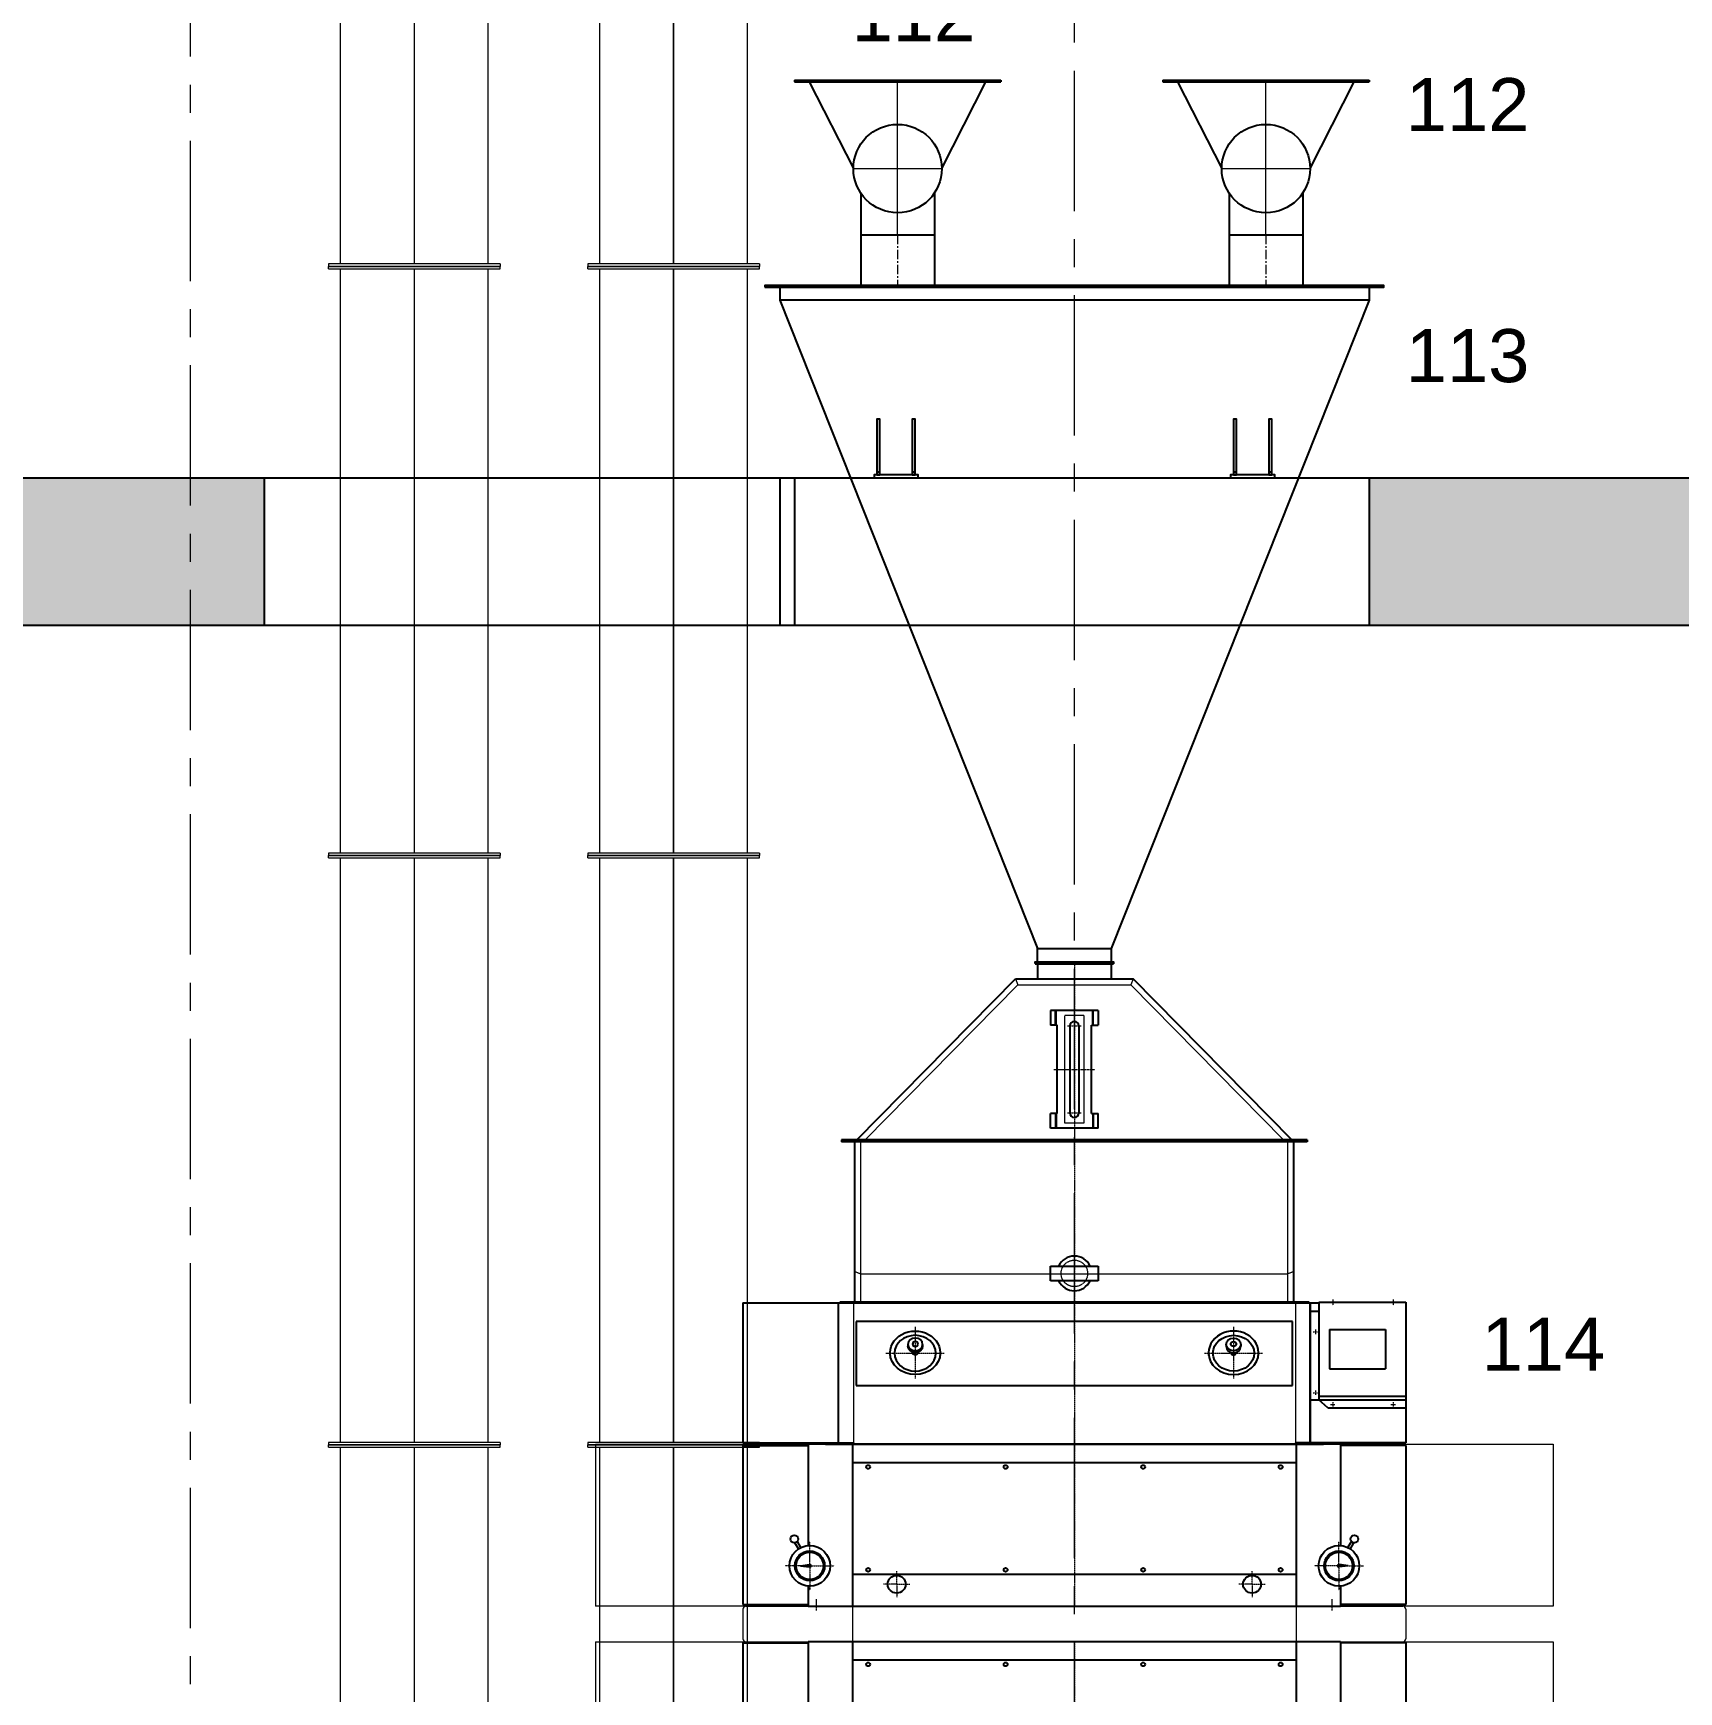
# Model space of a CAD drawing. Header units: millimetres. Extents: x 3220 to 226993, y 817 to 176024.
# Drawn here: x 128871 to 134455, y 136824 to 142453 of the extents above; entities that cross this region are included whole.
import ezdxf

# ---------------------------------------------------------------- set-up
doc = ezdxf.new("R2010")
doc.units = ezdxf.units.MM
for name, pattern in [('AXES', [50.8, 31.75, -6.35, 6.35, -6.35]), ('CENTER', [10.16, 6.35, -1.27, 1.27, -1.27]), ('center_short', [6.875, 4.75, -0.875, 0.375, -0.875]), ('hidden_short', [3.125, 2.25, -0.875])]:
    doc.linetypes.add(name, pattern=pattern)
for name, color, linetype, lineweight in [('Axe', 1, 'AXES', 9), ('MACHINE-AXIS', 1, 'center_short', 18), ('MACHINE-HID', 4, 'hidden_short', 18), ('MACHINE-VIS18', 4, 'Continuous', 18)]:
    doc.layers.add(name, color=color, linetype=linetype, lineweight=lineweight)
doc.layers.add('Cajetín', color=7, linetype='Continuous')
doc.layers.add('Repère', color=76, linetype='Continuous')
doc.layers.add('MACHINE-CLEARANCE', color=1, linetype='Continuous', lineweight=18, plot=False)
doc.layers.add('Sichtbare Kanten(DIN)', color=7, linetype='Continuous', lineweight=50, true_color=0x3f3f3f)
doc.styles.get("Standard").update_dxf_attribs({"font": 'arial.ttf'})

# ---------------------------------------------------------------- blocks, each defined once
blk = doc.blocks.new('section 4-3')
h = blk.add_hatch()
h.set_pattern_fill('AR-CONC', color=256, scale=3)
h.set_pattern_definition([(50, (0, 1000), (546.554, -47.817), [57.15, -628.65]), (355, (0, 1000), (-105.73, 573.17), [45.72, -502.922]), (100.4514, (45.55, 996), (440.824, 525.353), [48.57, -534.27]), (46.184, (0, 1152.4), (813.237, -126.127), [85.725, -942.975]), (96.6356, (67.8, 1141.9), (712.212, 742.28), [72.855, -801.407]), (351.184, (0, 1152.4), (712.212, 742.28), [68.58, -754.38]), (21, (76.2, 1114.3), (454.843, -306.796), [57.15, -628.65]), (326, (76.2, 1114.3), (185.406, 552.564), [45.72, -502.92]), (71.4514, (114.1, 1088.73), (640.25, 245.768), [48.57, -534.27]), (37.5, (0, 1000), (9.2658, 253.665), [0, -496.824, 0, -510.54, 0, -504.825]), (7.5, (0, 1000), (200.459, 300.5417), [0, -291.084, 0, -485.394, 0, -192.405]), (327.5, (-169.93, 1000), (406.7718, -17.1862), [0, -190.5, 0, -594.36, 0, -788.67]), (317.5, (-246.13, 1000), (444.3875, 76.2795), [0, -247.65, 0, -394.716, 0, -560.07])])
h.paths.add_polyline_path([(0, 4500), (-250, 4500), (-250, 1000), (0, 1000)])
h.paths.add_polyline_path([(250, 4500), (0, 4500), (0, 1000), (250, 1000)])
h.paths.add_polyline_path([(0, 5000), (-250, 5000), (-250, 4500), (0, 4500)])
h.paths.add_polyline_path([(14750, 5000), (15000, 5000), (15000, 4500), (14750, 4500)], flags=17)
h.paths.add_polyline_path([(15000, 5000), (14750, 5000), (14750, 4500), (15000, 4500)], flags=17)
h.paths.add_polyline_path([(15250, 5000), (15000, 5000), (15000, 4500), (15250, 4500)])
h.paths.add_polyline_path([(15250, 4500), (15000, 4500), (15000, 0), (15250, 0)])
h.paths.add_polyline_path([(15000, 4500), (14750, 4500), (14750, 0), (15000, 0)])
h.paths.add_polyline_path([(1800, 4500), (1800, 5000), (0, 5000), (0, 4500)])
h.paths.add_polyline_path([(9250, 4500), (9250, 5000), (9000, 5000), (9000, 4500)])
h.paths.add_polyline_path([(6325, 5000), (6325, 4500), (9000, 4500), (9000, 5000)])
h.paths.add_polyline_path([(3675, 4500), (3675, 5000), (3600, 5000), (3600, 4500)])
h.paths.add_polyline_path([(13000, 5000), (13000, 4500), (15000, 4500), (15000, 5000)])
for points in [[(-250, 0), (-250, 5000), (15250, 5000)], [(9250, 5000), (9250, 4500)], [(11050, 5000), (11050, 4500)], [(250, 0), (250, 4500), (15250, 4500)]]:
    blk.add_lwpolyline(points)
at = {"color": 76}
for points in [[(11000, 5000), (11000, 4500)], [(13000, 5000), (13000, 4500)]]:
    blk.add_lwpolyline(points, dxfattribs=at)
at = {"layer": 'Axe', "ltscale": 15}
for p, q in [((9000, -5000), (9000, 33046.2)), ((12000, -4000), (12000, 32505.5))]:
    blk.add_line(p, q, dxfattribs=at)
blk = doc.blocks.new('DFZL010F')
for p, q in [((-1125, 546), (-903, 546)), ((-1125, 546), (-1125, 6)), ((-903, 550), (-903, 206.3)), ((903, 550), (-903, 550)), ((-753, 550), (-753, 0)), ((753, 550), (753, 0)), ((903, 550), (903, 206.3)), ((1125, 546), (903, 546)), ((1125, 546), (1125, 6)), ((-753, 488), (753, 488)), ((-936.7, 194.6), (-948.8, 215.6)), ((-928.1, 199.6), (-940.2, 220.6)), ((928.1, 199.6), (940.2, 220.6)), ((936.7, 194.6), (948.8, 215.6)), ((-929.5, 137.5), (-898.5, 141.5)), ((-929.5, 137.5), (-898.5, 133.5)), ((929.5, 137.5), (898.5, 141.5)), ((929.5, 137.5), (898.5, 133.5)), ((-903, 68.7), (-903, 0)), ((-752.5, 109), (753, 109)), ((903, 68.7), (903, 0)), ((-1125, 6), (-903, 6)), ((1125, 6), (903, 6)), ((-903, 0), (903, 0))]:
    blk.add_line(p, q)
for centre, radius in [((-700, 473), 6.5), ((-233.3, 473), 6.5), ((233.3, 473), 6.5), ((700, 473), 6.5), ((-950.5, 228.5), 13), ((950.5, 228.5), 13), ((-898, 137.5), 69), ((-898, 137.5), 50.5), ((-898, 137.5), 46.2), ((898, 137.5), 69), ((898, 137.5), 50.5), ((898, 137.5), 46.2), ((-898, 137.5), 2), ((-700, 124), 6.5), ((-233.3, 124), 6.5), ((233.3, 124), 6.5), ((700, 124), 6.5), ((898, 137.5), 2), ((-603, 75), 30.2), ((603, 75), 30.2)]:
    blk.add_circle(centre, radius)
for centre, start, end in [((-898, 137.5), 262.7027, 97.2973), ((898, 137.5), 82.7027, 277.2973)]:
    blk.add_arc(centre, 4, start, end)
at = {"layer": 'MACHINE-AXIS'}
for p, q in [((0, 550), (0, 0)), ((-898, 137.5), (-898, 220.5)), ((898, 137.5), (898, 220.5)), ((-898, 137.5), (-981, 137.5)), ((-898, 137.5), (-898, 54.5)), ((-898, 137.5), (-815, 137.5)), ((-603, 75), (-603, 119.2)), ((603, 75), (603, 119.2)), ((898, 137.5), (815, 137.5)), ((898, 137.5), (898, 54.5)), ((898, 137.5), (981, 137.5)), ((-603, 75), (-647.3, 75)), ((-603, 75), (-603, 30.7)), ((-603, 75), (-558.8, 75)), ((603, 75), (558.7, 75)), ((603, 75), (603, 30.7)), ((603, 75), (647.2, 75)), ((-875, -14), (-875, 24)), ((875, -14), (875, 24))]:
    blk.add_line(p, q, dxfattribs=at)
at = {"layer": 'MACHINE-CLEARANCE', "color": 5}
for p, q in [((-1625, 550), (-1625, 0)), ((-1625, 550), (-903, 550)), ((903, 550), (1625, 550)), ((1625, 550), (1625, 0)), ((-903, 0), (-1625, 0)), ((1625, 0), (903, 0))]:
    blk.add_line(p, q, dxfattribs=at)
blk = doc.blocks.new('DFZL011F')
for p, q in [((-1125, 480), (-1125, 5.2)), ((-1125, 480), (830, 480)), ((-800, 5.2), (-800, 480)), ((800, 5.2), (800, 480)), ((800, 480), (800, 5)), ((800, 451.3), (830, 451.3)), ((830, 482), (1125, 482)), ((830, 482), (830, 150.7)), ((1125, 482), (1125, 5.2)), ((-740, 417), (-740, 199.4)), ((740, 417), (-740, 417)), ((740, 199.4), (740, 417)), ((-565, 338.9), (-565, 332.6)), ((-515, 338.9), (-515, 332.6)), ((515, 338.9), (515, 332.6)), ((565, 338.9), (565, 332.6)), ((866, 390.1), (1056, 390.1)), ((866, 390.1), (866, 255.8)), ((1056, 390.1), (1056, 255.8)), ((866, 255.8), (1056, 255.8)), ((-740, 199.4), (740, 199.4)), ((800, 150.7), (1125, 150.7)), ((830, 163.2), (1125, 163.2)), ((860, 123.7), (830, 150.7)), ((860, 123.7), (1125, 123.7)), ((-1125, 5.2), (-750, 5.2)), ((-845, 5.2), (-845, 0)), ((-845, 0), (845, 0)), ((-750, 5.2), (-750, 0)), ((750, 5.2), (750, 0)), ((1125, 5.2), (750, 5.2)), ((845, 5.2), (845, 0))]:
    blk.add_line(p, q)
at = {"extrusion": (0, 0, -1)}
for centre, major_axis, ratio, start_param, end_param in [((-540.3, 309.2), (-85, 0), 0.883672, -0.112067, 3.25366), ((-540.3, 309.2), (-85, 0), 0.848378, 3.141593, 6.283185), ((-540, 332.6), (-25, 0), 0.866025, 3.141593, 6.283185), ((-540, 311.8), (9.5, 0), 0.866025, -0.094414, 3.236007)]:
    blk.add_ellipse(centre, major_axis=major_axis, ratio=ratio, start_param=start_param, end_param=end_param, dxfattribs=at)
for centre, major_axis in [((-540.3, 309.2), (70, 0)), ((-540, 338.9), (25, 0)), ((-540, 340.3), (9.5, 0))]:
    blk.add_ellipse(centre, major_axis=major_axis, ratio=0.866025, dxfattribs=at)
for centre, major_axis, ratio, start_param, end_param in [((540.2, 309.2), (85, 0), 0.883672, -0.112067, 3.25366), ((540.2, 309.2), (85, 0), 0.848378, 3.141593, 6.283185), ((540, 332.6), (25, 0), 0.866025, 3.141593, 6.283185), ((540, 311.8), (-9.5, 0), 0.866025, -0.094414, 3.236007)]:
    blk.add_ellipse(centre, major_axis=major_axis, ratio=ratio, start_param=start_param, end_param=end_param)
for centre, major_axis in [((540.2, 309.2), (-70, 0)), ((540, 338.9), (-25, 0)), ((540, 340.3), (-9.5, 0))]:
    blk.add_ellipse(centre, major_axis=major_axis, ratio=0.866025)
at = {"layer": 'MACHINE-AXIS'}
for p, q in [((0, 480), (0, 0)), ((877, 492), (877, 472)), ((1082, 492), (1082, 472)), ((-540.3, 398.3), (-540.3, 223)), ((540.2, 398.3), (540.2, 223)), ((810.5, 381.7), (825.5, 381.7)), ((818, 389.2), (818, 374.2)), ((-639.3, 309.2), (-441.3, 309.2)), ((441.2, 309.2), (639.2, 309.2)), ((810.5, 174.9), (825.5, 174.9)), ((818, 182.4), (818, 167.4)), ((869.5, 135.3), (884.5, 135.3)), ((877, 142.8), (877, 127.8)), ((1074.5, 135.3), (1089.5, 135.3)), ((1082, 142.8), (1082, 127.8))]:
    blk.add_line(p, q, dxfattribs=at)
at = {"layer": 'MACHINE-HID', "color": 3}
for p, q in [((-750, 480), (-750, 5.2)), ((750, 480), (750, 5.2))]:
    blk.add_line(p, q, dxfattribs=at)
blk = doc.blocks.new('DFZL015F')
at = {"color": 7}
for p, q in [((-1115, 120), (1115, 120)), ((-753, 120), (-753, 0)), ((753, 120), (753, 0)), ((-1125, 110), (-1125, 10)), ((1125, 110), (1125, 10)), ((-1115, 0), (1115, 0))]:
    blk.add_line(p, q, dxfattribs=at)
for centre, start, end in [((-1115, 110), 90, 180), ((1115, 110), 0, 90), ((-1115, 10), 180, 270), ((1115, 10), 270, 0)]:
    blk.add_arc(centre, 10, start, end, dxfattribs=at)
blk = doc.blocks.new('DFZL016F')
for p, q in [((-133, 1153), (133, 1153)), ((-133, 1153), (-133, 1151)), ((-133, 1151), (133, 1151)), ((-125, 1151), (-125, 1100)), ((125, 1151), (125, 1100)), ((133, 1153), (133, 1151)), ((-738.1, 553), (-200, 1100)), ((-200, 1100), (200, 1100)), ((738.1, 553), (200, 1100)), ((81, 992.5), (-81, 992.5)), ((-81, 992.5), (-81, 942.5)), ((-64, 942.5), (-64, 992.5)), ((50, 992.5), (-50, 992.5)), ((64, 942.5), (64, 992.5)), ((81, 992.5), (81, 942.5)), ((-58, 942.5), (-81, 942.5)), ((-58, 642.5), (-58, 942.5)), ((-15.5, 940), (-15.5, 645)), ((15.5, 940), (15.5, 645)), ((58, 642.5), (58, 942.5)), ((58, 942.5), (81, 942.5)), ((-81, 592.5), (-81, 642.5)), ((-58, 642.5), (-81, 642.5)), ((-64, 642.5), (-64, 592.5)), ((58, 642.5), (81, 642.5)), ((64, 642.5), (64, 592.5)), ((81, 592.5), (81, 642.5)), ((81, 592.5), (-81, 592.5)), ((50, 592.5), (-50, 592.5)), ((790, 553), (-790, 553)), ((-790, 553), (-790, 547)), ((790, 550), (-790, 550)), ((790, 547), (-790, 547)), ((-745, 3), (-745, 547)), ((745, 3), (745, 547)), ((790, 553), (790, 547)), ((-81, 75), (-81, 125)), ((-81, 125), (81, 125)), ((81, 125), (81, 75)), ((81, 75), (-81, 75))]:
    blk.add_line(p, q)
blk.add_lwpolyline([(-795, 3), (795, 3), (795, 0), (-795, 0)], close=True)
for centre, radius, start, end in [((0, 940), 15.5, 0, 180), ((0, 645), 15.5, 180, 0), ((0, 100), 59, 25.0702, 154.9298), ((0, 100), 59, 205.0702, 334.9298)]:
    blk.add_arc(centre, radius, start, end)
at = {"layer": 'MACHINE-AXIS'}
for p, q in [((0, 1153), (0, 0)), ((-23.5, 940), (23.5, 940)), ((-23.5, 645), (23.5, 645)), ((0, 163), (0, 37))]:
    blk.add_line(p, q, dxfattribs=at)
at = {"layer": 'MACHINE-AXIS', "linetype": 'CENTER'}
blk.add_line((-70, 792.5), (70, 792.5), dxfattribs=at)
at = {"layer": 'MACHINE-HID', "color": 3}
for p, q in [((-61, 942.5), (-61, 992.5)), ((-32.5, 610), (-32.5, 975)), ((32.5, 975), (-32.5, 975)), ((32.5, 975), (32.5, 610)), ((61, 942.5), (61, 992.5)), ((-61, 642.5), (-61, 592.5)), ((61, 642.5), (61, 592.5)), ((32.5, 610), (-32.5, 610)), ((-725, 99.1), (725, 99.1))]:
    blk.add_line(p, q, dxfattribs=at)
at = {"layer": 'MACHINE-HID'}
for p, q in [((-745, 106.2), (-725, 99.1)), ((745, 106.2), (725, 99.1))]:
    blk.add_line(p, q, dxfattribs=at)
at = {"layer": 'MACHINE-HID', "color": 3}
blk.add_circle((0, 100), 45, dxfattribs=at)
at = {"layer": 'MACHINE-VIS18', "color": 0}
for p, q in [((-710.1, 553), (-191.6, 1080)), ((-200, 1100), (-191.6, 1080)), ((-191.6, 1080), (191.6, 1080)), ((710.1, 553), (191.6, 1080)), ((-725, 3), (-725, 547)), ((725, 3), (725, 547))]:
    blk.add_line(p, q, dxfattribs=at)
at = {"layer": 'MACHINE-VIS18'}
blk.add_line((200, 1100), (191.6, 1080), dxfattribs=at)
blk = doc.blocks.new('113 F')
at = {"color": 34}
for p, q in [((1000, 2750, 0), (-1000, 2750, 0)), ((-660, 2167, 0), (-670, 2167, 0)), ((-540, 2167, 0), (-550, 2167, 0)), ((550, 2167, 0), (540, 2167, 0)), ((670, 2167, 0), (660, 2167, 0))]:
    blk.add_line(p, q, dxfattribs=at)
at = {"color": 34, "elevation": 0}
blk.add_lwpolyline([(-1050, 2795), (1050, 2795), (1050, 2800), (-1050, 2800)], close=True, dxfattribs=at)
for points in [[(-1000, 2795), (-1000, 2750), (-125, 550)], [(1000, 2795), (1000, 2750), (125, 550)], [(-125, 505), (-125, 550), (125, 550), (125, 505)]]:
    blk.add_lwpolyline(points, dxfattribs=at)
at = {"color": 34}
for points in [[(-670, 2157), (-660, 2157), (-660, 2347), (-670, 2347)], [(-550, 2157), (-540, 2157), (-540, 2347), (-550, 2347)], [(540, 2157), (550, 2157), (550, 2347), (540, 2347)], [(660, 2157), (670, 2157), (670, 2347), (660, 2347)], [(-680, 2147), (-530, 2147), (-530, 2157), (-680, 2157)], [(530, 2147), (680, 2147), (680, 2157), (530, 2157)], [(133, 500), (-133, 500), (-133, 505), (133, 505)]]:
    blk.add_lwpolyline(points, close=True, dxfattribs=at)
blk = doc.blocks.new('be 500 gain 2000')
at = {"layer": 'Sichtbare Kanten(DIN)', "color": 5, "lineweight": 0}
for p, q in [((0, -291), (0, 291)), ((8, 291), (0, 291)), ((8, 291), (8, -291)), ((1992, -291), (1992, 291)), ((1992, 291), (2000, 291)), ((2000, 291), (2000, -291)), ((1992, 250.5), (8, 250.5)), ((8, 1), (1992, 1)), ((1992, 0), (8, 0)), ((1992, -250.5), (8, -250.5)), ((8, -291), (0, -291)), ((1992, -291), (2000, -291))]:
    blk.add_line(p, q, dxfattribs=at)
blk = doc.blocks.new('116')
at = {"color": 5, "lineweight": 0, "rotation": 270}
for p in [(-440, 12218.2), (440, 12218.2), (-440, 10218.2), (440, 10218.2), (-440, 8218.2), (440, 8218.2), (-440, 6218.2), (440, 6218.2)]:
    blk.add_blockref('be 500 gain 2000', p, dxfattribs=at)
blk = doc.blocks.new('vis 2 L')
at = {"color": 1}
for p, q in [((-350, 0), (350, 0)), ((-350, 0), (-350, -5)), ((350, 0), (350, -5)), ((-350, -5), (350, -5)), ((-300, -5), (-150, -300, 0)), ((150, -300, 0), (300, -5)), ((-125, -382.9, 0), (-125, -525)), ((125, -382.9, 0), (125, -525)), ((-125, -525), (125, -525))]:
    blk.add_line(p, q, dxfattribs=at)
blk.add_circle((0, -300, 0), 150, dxfattribs=at)
at = {"layer": 'Axe', "ltscale": 30}
for p, q in [((0, -525), (0, 0)), ((-150, -300, 0), (150, -300, 0))]:
    blk.add_line(p, q, dxfattribs=at)

msp = doc.modelspace()

# ---------------------------------------------------------------- linework, layer by layer
at = {"color": 4}
for p, q in [((131679.1, 141768.7), (131679.2, 141596.7)), ((131929.1, 141768.7), (131929.2, 141596.7, 0)), ((132929.1, 141768.7), (132929.2, 141596.7)), ((133179.1, 141768.7), (133179.2, 141596.7, 0))]:
    msp.add_line(p, q, dxfattribs=at)
at = {"layer": 'Axe'}
for p, q in [((131804.1, 141768.7), (131804.2, 141596.7, 0)), ((133054.1, 141768.7), (133054.2, 141596.7, 0))]:
    msp.add_line(p, q, dxfattribs=at)

# ---------------------------------------------------------------- block references
at = {"color": 2}
msp.add_blockref('section 4-3', (120404.1, 135943.7), dxfattribs=at)
at = {"xscale": -1}
msp.add_blockref('116', (130604.1, 131443.7), dxfattribs=at)
for p in [(131804.1, 142293.7), (133054.1, 142293.7)]:
    msp.add_blockref('vis 2 L', p)
at = {"color": 34}
msp.add_blockref('113 F', (132404.1, 138796.7), dxfattribs=at)
at = {"layer": 'Cajetín'}
for name, p in [('DFZL016F', (132404.1, 138143.7)), ('DFZL011F', (132404.1, 137663.7)), ('DFZL010F', (132404.1, 137113.7)), ('DFZL010F', (132404.1, 136443.7))]:
    msp.add_blockref(name, p, dxfattribs=at)
at = {"layer": 'MACHINE-VIS18', "color": 0}
msp.add_blockref('DFZL015F', (132404.1, 136993.7), dxfattribs=at)

# ---------------------------------------------------------------- texts
at = {"layer": 'Repère', "char_height": 180, "attachment_point": 1}
for s, insert in [('112', (131648.2, 142605.9)), ('112', (133528.8, 142300.8)), ('113', (133528.8, 141448.8)), ('114', (133786.2, 138093.3))]:
    msp.add_mtext_dynamic_manual_height_columns(s, width=531.077, gutter_width=12.5, heights=[0], dxfattribs=dict(at, insert=insert))

doc.saveas('drawing.dxf')
